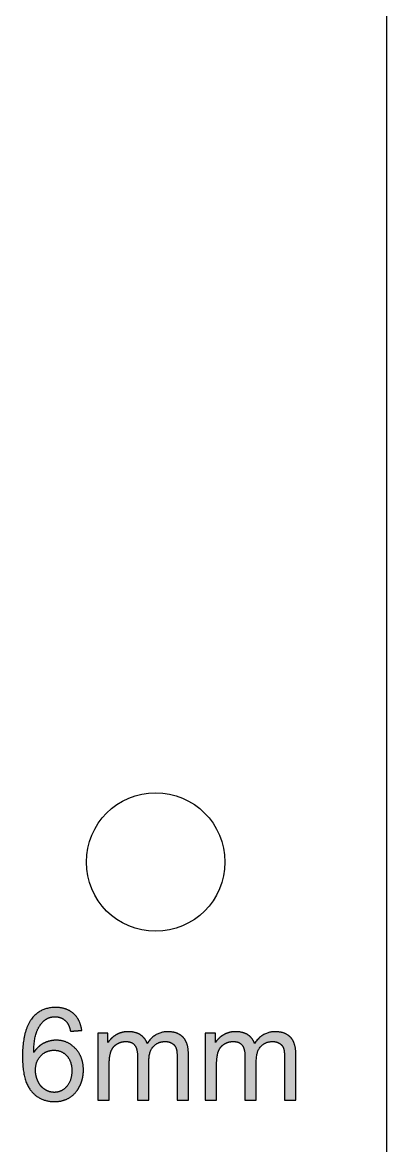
# Model space of a CAD drawing. Header units: millimetres. Extents: x 0 to 277, y 0 to 190.
# Drawn here: x 261.23 to 277, y 92.72 to 141.36 of the extents above; entities that cross this region are included whole.
import ezdxf

# ---------------------------------------------------------------- set-up
doc = ezdxf.new("R2010")
doc.units = ezdxf.units.MM
doc.header["$MEASUREMENT"] = 0
doc.layers.get('0').update_dxf_attribs({"color": 18, "true_color": 0x000000})

msp = doc.modelspace()

# ---------------------------------------------------------------- hatches: boundary and pattern name
h = msp.add_hatch(color=256)
h.paths.add_polyline_path([(263.801, 97.708), (263.798, 97.737), (263.793, 97.766), (263.788, 97.794), (263.783, 97.822), (263.777, 97.849), (263.771, 97.876), (263.764, 97.902), (263.756, 97.929), (263.749, 97.954), (263.74, 97.98), (263.732, 98.005), (263.723, 98.029), (263.713, 98.054), (263.703, 98.077), (263.692, 98.101), (263.681, 98.124), (263.67, 98.147), (263.658, 98.169), (263.645, 98.191), (263.632, 98.212), (263.619, 98.233), (263.605, 98.254), (263.591, 98.274), (263.576, 98.294), (263.56, 98.314), (263.545, 98.333), (263.528, 98.351), (263.512, 98.37), (263.495, 98.388), (263.477, 98.405), (263.459, 98.422), (263.44, 98.439), (263.421, 98.455), (263.402, 98.471), (263.382, 98.486), (263.362, 98.501), (263.342, 98.515), (263.321, 98.529), (263.3, 98.542), (263.279, 98.555), (263.257, 98.567), (263.235, 98.578), (263.213, 98.589), (263.19, 98.6), (263.167, 98.61), (263.144, 98.62), (263.12, 98.629), (263.096, 98.637), (263.072, 98.645), (263.047, 98.653), (263.022, 98.66), (262.997, 98.666), (262.971, 98.672), (262.945, 98.678), (262.919, 98.682), (262.892, 98.687), (262.865, 98.691), (262.838, 98.694), (262.81, 98.697), (262.782, 98.699), (262.754, 98.701), (262.726, 98.702), (262.697, 98.703), (262.667, 98.703), (262.628, 98.703), (262.589, 98.702), (262.551, 98.699), (262.513, 98.696), (262.476, 98.692), (262.439, 98.687), (262.403, 98.681), (262.367, 98.675), (262.332, 98.667), (262.297, 98.659), (262.263, 98.649), (262.229, 98.639), (262.196, 98.628), (262.163, 98.616), (262.131, 98.603), (262.099, 98.589), (262.068, 98.574), (262.038, 98.558), (262.007, 98.542), (261.978, 98.524), (261.949, 98.506), (261.92, 98.487), (261.892, 98.467), (261.864, 98.446), (261.837, 98.424), (261.81, 98.401), (261.784, 98.377), (261.759, 98.353), (261.733, 98.327), (261.709, 98.301), (261.685, 98.273), (261.661, 98.245), (261.635, 98.212), (261.609, 98.177), (261.585, 98.141), (261.561, 98.104), (261.538, 98.065), (261.516, 98.026), (261.494, 97.985), (261.474, 97.943), (261.454, 97.899), (261.435, 97.855), (261.417, 97.809), (261.4, 97.762), (261.384, 97.713), (261.368, 97.664), (261.354, 97.613), (261.34, 97.561), (261.327, 97.508), (261.315, 97.453), (261.304, 97.397), (261.293, 97.34), (261.275, 97.223), (261.26, 97.1), (261.248, 96.973), (261.24, 96.84), (261.235, 96.703), (261.233, 96.56), (261.235, 96.433), (261.239, 96.31), (261.247, 96.192), (261.257, 96.079), (261.271, 95.97), (261.279, 95.917), (261.287, 95.865), (261.297, 95.815), (261.307, 95.766), (261.318, 95.717), (261.33, 95.67), (261.342, 95.624), (261.355, 95.58), (261.369, 95.536), (261.384, 95.494), (261.4, 95.452), (261.416, 95.412), (261.433, 95.373), (261.451, 95.335), (261.469, 95.298), (261.489, 95.263), (261.509, 95.228), (261.529, 95.195), (261.551, 95.163), (261.573, 95.132), (261.596, 95.102), (261.608, 95.087), (261.62, 95.073), (261.645, 95.045), (261.669, 95.018), (261.695, 94.992), (261.721, 94.967), (261.747, 94.943), (261.773, 94.919), (261.8, 94.897), (261.828, 94.875), (261.856, 94.855), (261.884, 94.835), (261.913, 94.816), (261.942, 94.798), (261.972, 94.781), (262.002, 94.764), (262.033, 94.749), (262.064, 94.734), (262.095, 94.721), (262.127, 94.708), (262.16, 94.696), (262.193, 94.685), (262.226, 94.675), (262.26, 94.666), (262.294, 94.657), (262.328, 94.65), (262.363, 94.643), (262.399, 94.637), (262.435, 94.633), (262.471, 94.629), (262.508, 94.626), (262.545, 94.623), (262.583, 94.622), (262.621, 94.622), (262.666, 94.622), (262.71, 94.624), (262.753, 94.628), (262.796, 94.632), (262.838, 94.638), (262.88, 94.646), (262.921, 94.654), (262.962, 94.665), (262.982, 94.67), (263.002, 94.676), (263.021, 94.682), (263.041, 94.689), (263.06, 94.696), (263.08, 94.703), (263.099, 94.71), (263.118, 94.718), (263.137, 94.726), (263.155, 94.735), (263.174, 94.744), (263.192, 94.753), (263.211, 94.763), (263.229, 94.773), (263.247, 94.783), (263.264, 94.793), (263.282, 94.804), (263.299, 94.815), (263.316, 94.827), (263.333, 94.839), (263.35, 94.851), (263.366, 94.863), (263.383, 94.876), (263.399, 94.889), (263.414, 94.902), (263.43, 94.915), (263.445, 94.929), (263.46, 94.943), (263.475, 94.958), (263.489, 94.973), (263.504, 94.988), (263.518, 95.003), (263.531, 95.019), (263.545, 95.034), (263.558, 95.051), (263.571, 95.067), (263.597, 95.101), (263.621, 95.136), (263.645, 95.172), (263.668, 95.21), (263.689, 95.248), (263.71, 95.288), (263.73, 95.329), (263.748, 95.37), (263.765, 95.411), (263.781, 95.453), (263.796, 95.495), (263.809, 95.538), (263.821, 95.581), (263.832, 95.625), (263.841, 95.669), (263.85, 95.713), (263.857, 95.758), (263.862, 95.803), (263.867, 95.848), (263.87, 95.894), (263.872, 95.941), (263.872, 95.988), (263.872, 96.023), (263.871, 96.058), (263.869, 96.093), (263.867, 96.127), (263.864, 96.161), (263.86, 96.195), (263.856, 96.228), (263.851, 96.261), (263.845, 96.293), (263.839, 96.325), (263.832, 96.356), (263.824, 96.387), (263.815, 96.418), (263.806, 96.448), (263.797, 96.478), (263.786, 96.507), (263.775, 96.536), (263.763, 96.565), (263.751, 96.593), (263.738, 96.621), (263.724, 96.648), (263.709, 96.675), (263.694, 96.702), (263.678, 96.728), (263.662, 96.753), (263.645, 96.779), (263.627, 96.803), (263.608, 96.828), (263.589, 96.852), (263.569, 96.876), (263.549, 96.899), (263.527, 96.922), (263.506, 96.944), (263.484, 96.965), (263.462, 96.986), (263.439, 97.006), (263.416, 97.026), (263.393, 97.044), (263.37, 97.062), (263.346, 97.08), (263.322, 97.096), (263.298, 97.112), (263.273, 97.127), (263.248, 97.142), (263.223, 97.155), (263.198, 97.168), (263.172, 97.181), (263.146, 97.192), (263.12, 97.203), (263.093, 97.214), (263.066, 97.223), (263.039, 97.232), (263.012, 97.24), (262.984, 97.248), (262.956, 97.254), (262.928, 97.26), (262.899, 97.265), (262.871, 97.27), (262.842, 97.274), (262.812, 97.277), (262.782, 97.28), (262.753, 97.281), (262.722, 97.282), (262.692, 97.283), (262.657, 97.282), (262.622, 97.281), (262.587, 97.278), (262.553, 97.275), (262.519, 97.27), (262.485, 97.264), (262.451, 97.258), (262.417, 97.25), (262.384, 97.241), (262.35, 97.232), (262.317, 97.221), (262.284, 97.209), (262.252, 97.196), (262.219, 97.183), (262.187, 97.168), (262.155, 97.152), (262.123, 97.135), (262.092, 97.117), (262.061, 97.098), (262.031, 97.078), (262.002, 97.057), (261.973, 97.034), (261.945, 97.011), (261.918, 96.986), (261.891, 96.961), (261.865, 96.934), (261.84, 96.906), (261.815, 96.877), (261.79, 96.847), (261.767, 96.816), (261.744, 96.784), (261.721, 96.751), (261.724, 96.897), (261.732, 97.034), (261.737, 97.099), (261.743, 97.162), (261.75, 97.223), (261.759, 97.282), (261.768, 97.339), (261.778, 97.393), (261.789, 97.446), (261.801, 97.496), (261.815, 97.544), (261.829, 97.59), (261.836, 97.612), (261.844, 97.634), (261.852, 97.655), (261.86, 97.675), (261.877, 97.715), (261.895, 97.754), (261.914, 97.792), (261.933, 97.828), (261.953, 97.863), (261.974, 97.897), (261.996, 97.93), (262.018, 97.961), (262.03, 97.976), (262.041, 97.991), (262.053, 98.006), (262.065, 98.02), (262.078, 98.034), (262.09, 98.048), (262.103, 98.062), (262.116, 98.075), (262.129, 98.088), (262.142, 98.1), (262.155, 98.112), (262.169, 98.124), (262.183, 98.136), (262.197, 98.147), (262.211, 98.158), (262.237, 98.177), (262.248, 98.185), (262.259, 98.192), (262.271, 98.2), (262.282, 98.207), (262.294, 98.213), (262.306, 98.22), (262.318, 98.226), (262.33, 98.232), (262.342, 98.238), (262.354, 98.243), (262.366, 98.249), (262.379, 98.254), (262.392, 98.258), (262.404, 98.263), (262.417, 98.267), (262.43, 98.271), (262.443, 98.275), (262.456, 98.278), (262.469, 98.281), (262.483, 98.284), (262.496, 98.287), (262.51, 98.289), (262.524, 98.292), (262.537, 98.294), (262.551, 98.295), (262.565, 98.297), (262.579, 98.298), (262.594, 98.299), (262.608, 98.299), (262.623, 98.3), (262.637, 98.3), (262.655, 98.3), (262.673, 98.299), (262.691, 98.298), (262.709, 98.297), (262.726, 98.295), (262.743, 98.292), (262.76, 98.29), (262.777, 98.287), (262.794, 98.283), (262.811, 98.279), (262.827, 98.275), (262.843, 98.27), (262.859, 98.265), (262.875, 98.26), (262.89, 98.254), (262.906, 98.247), (262.921, 98.241), (262.936, 98.233), (262.951, 98.226), (262.966, 98.218), (262.98, 98.209), (262.995, 98.201), (263.009, 98.191), (263.023, 98.182), (263.036, 98.172), (263.05, 98.161), (263.064, 98.15), (263.077, 98.139), (263.09, 98.127), (263.103, 98.115), (263.115, 98.103), (263.128, 98.09), (263.135, 98.082), (263.143, 98.073), (263.15, 98.064), (263.157, 98.055), (263.164, 98.045), (263.171, 98.035), (263.178, 98.025), (263.185, 98.015), (263.191, 98.004), (263.198, 97.993), (263.204, 97.981), (263.21, 97.969), (263.223, 97.945), (263.234, 97.919), (263.246, 97.893), (263.257, 97.865), (263.267, 97.835), (263.277, 97.805), (263.287, 97.773), (263.296, 97.74), (263.305, 97.705), (263.313, 97.67)], flags=0)
h.paths.add_polyline_path([(261.797, 95.985), (261.798, 95.953), (261.799, 95.922), (261.801, 95.891), (261.804, 95.859), (261.808, 95.829), (261.813, 95.798), (261.818, 95.767), (261.824, 95.737), (261.831, 95.707), (261.839, 95.676), (261.848, 95.647), (261.858, 95.617), (261.869, 95.587), (261.88, 95.558), (261.892, 95.529), (261.905, 95.5), (261.919, 95.471), (261.933, 95.443), (261.949, 95.417), (261.964, 95.391), (261.981, 95.365), (261.989, 95.353), (261.998, 95.341), (262.007, 95.329), (262.016, 95.318), (262.025, 95.307), (262.034, 95.295), (262.044, 95.284), (262.053, 95.274), (262.063, 95.263), (262.073, 95.253), (262.083, 95.243), (262.094, 95.233), (262.104, 95.223), (262.115, 95.214), (262.126, 95.205), (262.137, 95.196), (262.148, 95.187), (262.159, 95.179), (262.171, 95.17), (262.183, 95.162), (262.194, 95.154), (262.206, 95.146), (262.231, 95.132), (262.255, 95.118), (262.28, 95.105), (262.304, 95.093), (262.329, 95.082), (262.354, 95.073), (262.367, 95.068), (262.379, 95.064), (262.392, 95.059), (262.405, 95.055), (262.417, 95.052), (262.43, 95.048), (262.443, 95.045), (262.456, 95.042), (262.469, 95.039), (262.482, 95.037), (262.495, 95.035), (262.508, 95.033), (262.521, 95.031), (262.534, 95.029), (262.547, 95.028), (262.56, 95.027), (262.573, 95.026), (262.586, 95.026), (262.599, 95.025), (262.613, 95.025), (262.632, 95.025), (262.651, 95.026), (262.67, 95.027), (262.689, 95.029), (262.708, 95.031), (262.726, 95.034), (262.744, 95.037), (262.763, 95.041), (262.781, 95.045), (262.798, 95.05), (262.816, 95.055), (262.834, 95.06), (262.851, 95.067), (262.868, 95.073), (262.885, 95.08), (262.902, 95.088), (262.918, 95.096), (262.935, 95.104), (262.951, 95.114), (262.967, 95.123), (262.983, 95.133), (262.999, 95.144), (263.014, 95.155), (263.03, 95.166), (263.045, 95.178), (263.06, 95.191), (263.075, 95.204), (263.09, 95.217), (263.104, 95.231), (263.119, 95.246), (263.133, 95.261), (263.147, 95.276), (263.161, 95.292), (263.174, 95.308), (263.187, 95.325), (263.2, 95.341), (263.212, 95.359), (263.223, 95.376), (263.234, 95.394), (263.245, 95.413), (263.255, 95.431), (263.265, 95.45), (263.274, 95.47), (263.283, 95.489), (263.292, 95.509), (263.3, 95.53), (263.308, 95.551), (263.315, 95.572), (263.322, 95.593), (263.328, 95.615), (263.334, 95.637), (263.339, 95.66), (263.344, 95.683), (263.349, 95.706), (263.353, 95.73), (263.357, 95.753), (263.36, 95.778), (263.363, 95.802), (263.365, 95.827), (263.367, 95.853), (263.369, 95.878), (263.37, 95.904), (263.371, 95.958), (263.37, 96.009), (263.369, 96.034), (263.367, 96.058), (263.365, 96.083), (263.363, 96.107), (263.36, 96.131), (263.357, 96.154), (263.353, 96.177), (263.349, 96.199), (263.345, 96.222), (263.34, 96.244), (263.334, 96.265), (263.328, 96.287), (263.322, 96.308), (263.315, 96.328), (263.308, 96.348), (263.301, 96.368), (263.293, 96.388), (263.284, 96.407), (263.276, 96.426), (263.266, 96.444), (263.257, 96.463), (263.246, 96.48), (263.236, 96.498), (263.225, 96.515), (263.213, 96.532), (263.202, 96.548), (263.189, 96.564), (263.177, 96.58), (263.163, 96.596), (263.15, 96.611), (263.136, 96.625), (263.122, 96.64), (263.107, 96.653), (263.093, 96.667), (263.078, 96.679), (263.063, 96.692), (263.048, 96.704), (263.032, 96.715), (263.017, 96.726), (263.001, 96.736), (262.984, 96.746), (262.968, 96.756), (262.951, 96.765), (262.935, 96.774), (262.918, 96.782), (262.9, 96.79), (262.883, 96.797), (262.865, 96.804), (262.847, 96.81), (262.829, 96.816), (262.811, 96.821), (262.792, 96.826), (262.773, 96.83), (262.754, 96.834), (262.735, 96.838), (262.715, 96.841), (262.696, 96.843), (262.676, 96.846), (262.655, 96.847), (262.635, 96.848), (262.614, 96.849), (262.594, 96.849), (262.573, 96.849), (262.552, 96.848), (262.532, 96.847), (262.512, 96.846), (262.492, 96.843), (262.472, 96.841), (262.453, 96.838), (262.434, 96.834), (262.414, 96.83), (262.396, 96.826), (262.377, 96.821), (262.358, 96.816), (262.34, 96.81), (262.322, 96.804), (262.304, 96.797), (262.286, 96.79), (262.269, 96.782), (262.251, 96.774), (262.234, 96.765), (262.217, 96.756), (262.2, 96.746), (262.184, 96.736), (262.168, 96.726), (262.151, 96.715), (262.135, 96.704), (262.12, 96.692), (262.104, 96.679), (262.089, 96.667), (262.074, 96.653), (262.059, 96.64), (262.044, 96.625), (262.029, 96.611), (262.015, 96.596), (262.001, 96.58), (261.988, 96.565), (261.975, 96.549), (261.962, 96.532), (261.95, 96.516), (261.939, 96.499), (261.928, 96.482), (261.917, 96.465), (261.907, 96.447), (261.897, 96.429), (261.888, 96.411), (261.879, 96.392), (261.871, 96.373), (261.863, 96.354), (261.855, 96.335), (261.848, 96.315), (261.842, 96.295), (261.836, 96.275), (261.83, 96.254), (261.825, 96.234), (261.82, 96.212), (261.816, 96.191), (261.812, 96.169), (261.808, 96.147), (261.806, 96.125), (261.803, 96.102), (261.801, 96.079), (261.799, 96.056), (261.798, 96.033), (261.798, 96.009)], flags=0)
for points in [[(264.936, 97.179), (264.936, 97.585), (264.497, 97.585), (264.497, 94.69), (264.988, 94.69), (264.988, 96.192), (264.989, 96.288), (264.993, 96.378), (264.999, 96.463), (265.003, 96.503), (265.007, 96.541), (265.013, 96.578), (265.018, 96.614), (265.025, 96.648), (265.032, 96.681), (265.04, 96.712), (265.048, 96.742), (265.057, 96.77), (265.062, 96.784), (265.067, 96.797), (265.072, 96.81), (265.077, 96.823), (265.082, 96.836), (265.088, 96.848), (265.094, 96.861), (265.1, 96.873), (265.106, 96.884), (265.112, 96.896), (265.119, 96.908), (265.126, 96.919), (265.132, 96.93), (265.14, 96.941), (265.147, 96.951), (265.154, 96.962), (265.162, 96.972), (265.17, 96.982), (265.178, 96.992), (265.186, 97.002), (265.195, 97.011), (265.203, 97.02), (265.212, 97.03), (265.221, 97.038), (265.23, 97.047), (265.24, 97.056), (265.249, 97.064), (265.259, 97.072), (265.269, 97.08), (265.279, 97.088), (265.289, 97.095), (265.3, 97.102), (265.311, 97.11), (265.322, 97.116), (265.344, 97.13), (265.366, 97.142), (265.389, 97.154), (265.412, 97.164), (265.423, 97.169), (265.435, 97.174), (265.446, 97.179), (265.458, 97.183), (265.47, 97.187), (265.481, 97.191), (265.493, 97.195), (265.505, 97.198), (265.517, 97.202), (265.529, 97.205), (265.542, 97.208), (265.554, 97.21), (265.566, 97.213), (265.578, 97.215), (265.591, 97.217), (265.603, 97.219), (265.628, 97.222), (265.653, 97.224), (265.679, 97.225), (265.705, 97.226), (265.722, 97.225), (265.738, 97.225), (265.754, 97.224), (265.77, 97.223), (265.786, 97.222), (265.802, 97.22), (265.817, 97.218), (265.831, 97.215), (265.846, 97.213), (265.86, 97.21), (265.874, 97.206), (265.888, 97.203), (265.901, 97.199), (265.914, 97.194), (265.927, 97.19), (265.939, 97.185), (265.951, 97.179), (265.963, 97.174), (265.975, 97.168), (265.986, 97.162), (265.997, 97.155), (266.007, 97.148), (266.018, 97.141), (266.028, 97.134), (266.038, 97.126), (266.042, 97.122), (266.047, 97.118), (266.052, 97.113), (266.056, 97.109), (266.061, 97.105), (266.065, 97.1), (266.069, 97.096), (266.074, 97.091), (266.082, 97.082), (266.09, 97.072), (266.097, 97.062), (266.105, 97.052), (266.112, 97.041), (266.119, 97.03), (266.125, 97.018), (266.132, 97.007), (266.138, 96.995), (266.144, 96.983), (266.15, 96.97), (266.155, 96.957), (266.161, 96.944), (266.166, 96.93), (266.17, 96.916), (266.175, 96.902), (266.179, 96.887), (266.183, 96.873), (266.187, 96.857), (266.191, 96.842), (266.194, 96.826), (266.2, 96.794), (266.206, 96.76), (266.21, 96.725), (266.213, 96.688), (266.215, 96.65), (266.217, 96.611), (266.217, 96.571), (266.217, 94.69), (266.708, 94.69), (266.708, 96.372), (266.709, 96.427), (266.711, 96.48), (266.715, 96.531), (266.718, 96.556), (266.721, 96.58), (266.724, 96.604), (266.728, 96.628), (266.732, 96.651), (266.736, 96.673), (266.741, 96.695), (266.747, 96.717), (266.752, 96.738), (266.759, 96.758), (266.765, 96.778), (266.772, 96.798), (266.779, 96.817), (266.787, 96.836), (266.795, 96.854), (266.803, 96.872), (266.812, 96.889), (266.822, 96.906), (266.831, 96.922), (266.841, 96.938), (266.852, 96.953), (266.863, 96.968), (266.874, 96.982), (266.885, 96.996), (266.897, 97.009), (266.91, 97.022), (266.923, 97.035), (266.936, 97.047), (266.949, 97.059), (266.962, 97.07), (266.975, 97.081), (266.989, 97.091), (267.003, 97.102), (267.017, 97.111), (267.032, 97.121), (267.046, 97.13), (267.061, 97.138), (267.076, 97.146), (267.091, 97.154), (267.106, 97.161), (267.122, 97.168), (267.138, 97.175), (267.154, 97.181), (267.17, 97.187), (267.186, 97.192), (267.203, 97.197), (267.219, 97.202), (267.236, 97.206), (267.253, 97.209), (267.271, 97.213), (267.288, 97.216), (267.306, 97.218), (267.324, 97.221), (267.342, 97.222), (267.361, 97.224), (267.379, 97.225), (267.398, 97.225), (267.417, 97.226), (267.438, 97.225), (267.459, 97.224), (267.479, 97.223), (267.499, 97.221), (267.518, 97.218), (267.538, 97.214), (267.547, 97.212), (267.557, 97.21), (267.566, 97.208), (267.575, 97.206), (267.584, 97.203), (267.593, 97.201), (267.602, 97.198), (267.611, 97.195), (267.62, 97.191), (267.629, 97.188), (267.638, 97.185), (267.646, 97.181), (267.655, 97.177), (267.663, 97.173), (267.671, 97.169), (267.679, 97.165), (267.688, 97.161), (267.696, 97.156), (267.704, 97.151), (267.712, 97.146), (267.719, 97.141), (267.727, 97.136), (267.734, 97.131), (267.742, 97.126), (267.749, 97.121), (267.756, 97.115), (267.763, 97.109), (267.769, 97.104), (267.776, 97.098), (267.782, 97.092), (267.789, 97.086), (267.795, 97.08), (267.801, 97.074), (267.806, 97.068), (267.812, 97.061), (267.818, 97.055), (267.823, 97.048), (267.828, 97.042), (267.833, 97.035), (267.838, 97.028), (267.843, 97.021), (267.847, 97.014), (267.852, 97.007), (267.856, 96.999), (267.86, 96.992), (267.864, 96.985), (267.868, 96.977), (267.872, 96.969), (267.875, 96.962), (267.878, 96.954), (267.882, 96.946), (267.885, 96.938), (267.888, 96.93), (267.89, 96.921), (267.893, 96.912), (267.896, 96.903), (267.901, 96.883), (267.906, 96.863), (267.91, 96.841), (267.914, 96.818), (267.917, 96.793), (267.92, 96.767), (267.923, 96.74), (267.926, 96.712), (267.929, 96.651), (267.932, 96.585), (267.932, 96.514), (267.932, 94.69), (268.42, 94.69), (268.42, 96.677), (268.42, 96.738), (268.417, 96.798), (268.412, 96.855), (268.409, 96.882), (268.406, 96.909), (268.402, 96.936), (268.398, 96.962), (268.393, 96.988), (268.388, 97.013), (268.382, 97.038), (268.376, 97.062), (268.37, 97.086), (268.363, 97.109), (268.355, 97.132), (268.347, 97.154), (268.339, 97.176), (268.33, 97.197), (268.321, 97.218), (268.311, 97.238), (268.301, 97.258), (268.29, 97.277), (268.279, 97.296), (268.267, 97.314), (268.255, 97.331), (268.243, 97.349), (268.23, 97.365), (268.217, 97.381), (268.203, 97.397), (268.189, 97.412), (268.174, 97.427), (268.159, 97.441), (268.143, 97.455), (268.128, 97.468), (268.111, 97.481), (268.095, 97.493), (268.078, 97.505), (268.06, 97.517), (268.043, 97.528), (268.024, 97.538), (268.006, 97.548), (267.987, 97.558), (267.968, 97.567), (267.948, 97.575), (267.928, 97.584), (267.907, 97.591), (267.886, 97.598), (267.865, 97.605), (267.843, 97.612), (267.821, 97.617), (267.799, 97.623), (267.776, 97.628), (267.753, 97.632), (267.729, 97.636), (267.705, 97.639), (267.681, 97.642), (267.656, 97.645), (267.631, 97.647), (267.605, 97.649), (267.579, 97.65), (267.553, 97.651), (267.526, 97.651), (267.492, 97.65), (267.458, 97.649), (267.425, 97.646), (267.392, 97.643), (267.359, 97.639), (267.327, 97.633), (267.295, 97.627), (267.264, 97.619), (267.233, 97.611), (267.202, 97.601), (267.172, 97.591), (267.142, 97.58), (267.113, 97.567), (267.084, 97.554), (267.055, 97.539), (267.027, 97.524), (266.999, 97.508), (266.972, 97.49), (266.945, 97.472), (266.919, 97.453), (266.892, 97.432), (266.867, 97.411), (266.841, 97.389), (266.816, 97.366), (266.792, 97.341), (266.768, 97.316), (266.744, 97.29), (266.721, 97.263), (266.698, 97.234), (266.676, 97.205), (266.653, 97.175), (266.632, 97.144), (266.626, 97.159), (266.621, 97.173), (266.615, 97.188), (266.609, 97.202), (266.602, 97.216), (266.596, 97.23), (266.589, 97.244), (266.582, 97.257), (266.575, 97.27), (266.567, 97.283), (266.559, 97.296), (266.551, 97.309), (266.543, 97.321), (266.535, 97.333), (266.526, 97.345), (266.517, 97.357), (266.508, 97.369), (266.498, 97.38), (266.489, 97.391), (266.479, 97.402), (266.469, 97.413), (266.458, 97.423), (266.448, 97.434), (266.437, 97.444), (266.426, 97.454), (266.414, 97.463), (266.403, 97.473), (266.391, 97.482), (266.379, 97.491), (266.367, 97.5), (266.354, 97.509), (266.341, 97.517), (266.328, 97.525), (266.315, 97.533), (266.302, 97.541), (266.288, 97.549), (266.274, 97.556), (266.26, 97.563), (266.246, 97.569), (266.231, 97.576), (266.216, 97.582), (266.201, 97.588), (266.186, 97.593), (266.171, 97.599), (266.155, 97.604), (266.139, 97.609), (266.123, 97.613), (266.107, 97.617), (266.09, 97.622), (266.073, 97.625), (266.039, 97.632), (266.004, 97.638), (265.967, 97.643), (265.93, 97.646), (265.892, 97.649), (265.854, 97.65), (265.814, 97.651), (265.778, 97.65), (265.742, 97.649), (265.708, 97.646), (265.673, 97.643), (265.639, 97.638), (265.606, 97.633), (265.573, 97.626), (265.54, 97.619), (265.508, 97.61), (265.477, 97.6), (265.446, 97.59), (265.416, 97.578), (265.386, 97.565), (265.356, 97.552), (265.327, 97.537), (265.298, 97.521), (265.27, 97.505), (265.243, 97.488), (265.217, 97.47), (265.191, 97.451), (265.166, 97.432), (265.141, 97.413), (265.118, 97.392), (265.095, 97.371), (265.072, 97.349), (265.051, 97.327), (265.03, 97.304), (265.01, 97.28), (264.99, 97.256), (264.971, 97.231), (264.953, 97.205)], [(269.587, 97.179), (269.587, 97.585), (269.148, 97.585), (269.148, 94.69), (269.639, 94.69), (269.639, 96.192), (269.64, 96.288), (269.644, 96.378), (269.65, 96.463), (269.654, 96.503), (269.659, 96.541), (269.664, 96.578), (269.67, 96.614), (269.677, 96.648), (269.684, 96.681), (269.691, 96.712), (269.7, 96.742), (269.709, 96.77), (269.713, 96.784), (269.718, 96.797), (269.723, 96.81), (269.729, 96.823), (269.734, 96.836), (269.74, 96.848), (269.745, 96.861), (269.751, 96.873), (269.758, 96.884), (269.764, 96.896), (269.77, 96.908), (269.777, 96.919), (269.784, 96.93), (269.791, 96.941), (269.799, 96.951), (269.806, 96.962), (269.814, 96.972), (269.822, 96.982), (269.83, 96.992), (269.838, 97.002), (269.846, 97.011), (269.855, 97.02), (269.864, 97.03), (269.873, 97.038), (269.882, 97.047), (269.891, 97.056), (269.901, 97.064), (269.911, 97.072), (269.921, 97.08), (269.931, 97.088), (269.941, 97.095), (269.952, 97.102), (269.962, 97.11), (269.973, 97.116), (269.995, 97.13), (270.018, 97.142), (270.04, 97.154), (270.063, 97.164), (270.075, 97.169), (270.086, 97.174), (270.098, 97.179), (270.11, 97.183), (270.121, 97.187), (270.133, 97.191), (270.145, 97.195), (270.157, 97.198), (270.169, 97.202), (270.181, 97.205), (270.193, 97.208), (270.205, 97.21), (270.218, 97.213), (270.23, 97.215), (270.242, 97.217), (270.255, 97.219), (270.28, 97.222), (270.305, 97.224), (270.331, 97.225), (270.356, 97.226), (270.373, 97.225), (270.39, 97.225), (270.406, 97.224), (270.422, 97.223), (270.438, 97.222), (270.453, 97.22), (270.468, 97.218), (270.483, 97.215), (270.498, 97.213), (270.512, 97.21), (270.526, 97.206), (270.539, 97.203), (270.553, 97.199), (270.566, 97.194), (270.578, 97.19), (270.591, 97.185), (270.603, 97.179), (270.615, 97.174), (270.626, 97.168), (270.638, 97.162), (270.648, 97.155), (270.659, 97.148), (270.669, 97.141), (270.679, 97.134), (270.689, 97.126), (270.694, 97.122), (270.699, 97.118), (270.703, 97.113), (270.708, 97.109), (270.712, 97.105), (270.717, 97.1), (270.721, 97.096), (270.725, 97.091), (270.733, 97.082), (270.741, 97.072), (270.749, 97.062), (270.756, 97.052), (270.764, 97.041), (270.77, 97.03), (270.777, 97.018), (270.784, 97.007), (270.79, 96.995), (270.796, 96.983), (270.801, 96.97), (270.807, 96.957), (270.812, 96.944), (270.817, 96.93), (270.822, 96.916), (270.827, 96.902), (270.831, 96.887), (270.835, 96.873), (270.839, 96.857), (270.843, 96.842), (270.846, 96.826), (270.852, 96.794), (270.857, 96.76), (270.861, 96.725), (270.865, 96.688), (270.867, 96.65), (270.869, 96.611), (270.869, 96.571), (270.869, 94.69), (271.36, 94.69), (271.36, 96.372), (271.361, 96.427), (271.363, 96.48), (271.367, 96.531), (271.369, 96.556), (271.372, 96.58), (271.376, 96.604), (271.379, 96.628), (271.384, 96.651), (271.388, 96.673), (271.393, 96.695), (271.398, 96.717), (271.404, 96.738), (271.41, 96.758), (271.417, 96.778), (271.424, 96.798), (271.431, 96.817), (271.439, 96.836), (271.447, 96.854), (271.455, 96.872), (271.464, 96.889), (271.473, 96.906), (271.483, 96.922), (271.493, 96.938), (271.503, 96.953), (271.514, 96.968), (271.525, 96.982), (271.537, 96.996), (271.549, 97.009), (271.562, 97.022), (271.574, 97.035), (271.587, 97.047), (271.6, 97.059), (271.614, 97.07), (271.627, 97.081), (271.641, 97.091), (271.655, 97.102), (271.669, 97.111), (271.683, 97.121), (271.698, 97.13), (271.713, 97.138), (271.727, 97.146), (271.743, 97.154), (271.758, 97.161), (271.773, 97.168), (271.789, 97.175), (271.805, 97.181), (271.821, 97.187), (271.838, 97.192), (271.854, 97.197), (271.871, 97.202), (271.888, 97.206), (271.905, 97.209), (271.922, 97.213), (271.94, 97.216), (271.958, 97.218), (271.976, 97.221), (271.994, 97.222), (272.012, 97.224), (272.031, 97.225), (272.05, 97.225), (272.069, 97.226), (272.09, 97.225), (272.11, 97.224), (272.131, 97.223), (272.151, 97.221), (272.17, 97.218), (272.189, 97.214), (272.199, 97.212), (272.208, 97.21), (272.218, 97.208), (272.227, 97.206), (272.236, 97.203), (272.245, 97.201), (272.254, 97.198), (272.263, 97.195), (272.272, 97.191), (272.281, 97.188), (272.289, 97.185), (272.298, 97.181), (272.306, 97.177), (272.315, 97.173), (272.323, 97.169), (272.331, 97.165), (272.339, 97.161), (272.347, 97.156), (272.355, 97.151), (272.363, 97.146), (272.371, 97.141), (272.379, 97.136), (272.386, 97.131), (272.393, 97.126), (272.4, 97.121), (272.407, 97.115), (272.414, 97.109), (272.421, 97.104), (272.428, 97.098), (272.434, 97.092), (272.44, 97.086), (272.446, 97.08), (272.452, 97.074), (272.458, 97.068), (272.464, 97.061), (272.469, 97.055), (272.475, 97.048), (272.48, 97.042), (272.485, 97.035), (272.49, 97.028), (272.494, 97.021), (272.499, 97.014), (272.503, 97.007), (272.508, 96.999), (272.512, 96.992), (272.516, 96.985), (272.52, 96.977), (272.523, 96.969), (272.527, 96.962), (272.53, 96.954), (272.533, 96.946), (272.536, 96.938), (272.539, 96.93), (272.542, 96.921), (272.545, 96.912), (272.548, 96.903), (272.553, 96.883), (272.557, 96.863), (272.561, 96.841), (272.565, 96.818), (272.569, 96.793), (272.572, 96.767), (272.575, 96.74), (272.577, 96.712), (272.581, 96.651), (272.583, 96.585), (272.584, 96.514), (272.584, 94.69), (273.072, 94.69), (273.072, 96.677), (273.071, 96.738), (273.068, 96.798), (273.064, 96.855), (273.061, 96.882), (273.058, 96.909), (273.054, 96.936), (273.049, 96.962), (273.045, 96.988), (273.04, 97.013), (273.034, 97.038), (273.028, 97.062), (273.021, 97.086), (273.014, 97.109), (273.007, 97.132), (272.999, 97.154), (272.99, 97.176), (272.982, 97.197), (272.972, 97.218), (272.963, 97.238), (272.952, 97.258), (272.942, 97.277), (272.931, 97.296), (272.919, 97.314), (272.907, 97.331), (272.895, 97.349), (272.882, 97.365), (272.868, 97.381), (272.855, 97.397), (272.84, 97.412), (272.826, 97.427), (272.811, 97.441), (272.795, 97.455), (272.779, 97.468), (272.763, 97.481), (272.746, 97.493), (272.729, 97.505), (272.712, 97.517), (272.694, 97.528), (272.676, 97.538), (272.657, 97.548), (272.639, 97.558), (272.619, 97.567), (272.599, 97.575), (272.579, 97.584), (272.559, 97.591), (272.538, 97.598), (272.517, 97.605), (272.495, 97.612), (272.473, 97.617), (272.45, 97.623), (272.428, 97.628), (272.404, 97.632), (272.381, 97.636), (272.357, 97.639), (272.332, 97.642), (272.308, 97.645), (272.282, 97.647), (272.257, 97.649), (272.231, 97.65), (272.205, 97.651), (272.178, 97.651), (272.144, 97.65), (272.11, 97.649), (272.076, 97.646), (272.043, 97.643), (272.011, 97.639), (271.979, 97.633), (271.947, 97.627), (271.915, 97.619), (271.884, 97.611), (271.854, 97.601), (271.824, 97.591), (271.794, 97.58), (271.764, 97.567), (271.736, 97.554), (271.707, 97.539), (271.679, 97.524), (271.651, 97.508), (271.624, 97.49), (271.597, 97.472), (271.57, 97.453), (271.544, 97.432), (271.518, 97.411), (271.493, 97.389), (271.468, 97.366), (271.444, 97.341), (271.42, 97.316), (271.396, 97.29), (271.373, 97.263), (271.35, 97.234), (271.327, 97.205), (271.305, 97.175), (271.283, 97.144), (271.278, 97.159), (271.272, 97.173), (271.267, 97.188), (271.26, 97.202), (271.254, 97.216), (271.247, 97.23), (271.241, 97.244), (271.234, 97.257), (271.226, 97.27), (271.219, 97.283), (271.211, 97.296), (271.203, 97.309), (271.195, 97.321), (271.186, 97.333), (271.178, 97.345), (271.169, 97.357), (271.159, 97.369), (271.15, 97.38), (271.14, 97.391), (271.13, 97.402), (271.12, 97.413), (271.11, 97.423), (271.099, 97.434), (271.088, 97.444), (271.077, 97.454), (271.066, 97.463), (271.054, 97.473), (271.043, 97.482), (271.031, 97.491), (271.018, 97.5), (271.006, 97.509), (270.993, 97.517), (270.98, 97.525), (270.967, 97.533), (270.953, 97.541), (270.94, 97.549), (270.926, 97.556), (270.912, 97.563), (270.897, 97.569), (270.883, 97.576), (270.868, 97.582), (270.853, 97.588), (270.838, 97.593), (270.822, 97.599), (270.807, 97.604), (270.791, 97.609), (270.775, 97.613), (270.758, 97.617), (270.742, 97.622), (270.725, 97.625), (270.69, 97.632), (270.655, 97.638), (270.619, 97.643), (270.582, 97.646), (270.544, 97.649), (270.505, 97.65), (270.465, 97.651), (270.43, 97.65), (270.394, 97.649), (270.359, 97.646), (270.325, 97.643), (270.291, 97.638), (270.257, 97.633), (270.225, 97.626), (270.192, 97.619), (270.16, 97.61), (270.129, 97.6), (270.098, 97.59), (270.067, 97.578), (270.037, 97.565), (270.008, 97.552), (269.979, 97.537), (269.95, 97.521), (269.922, 97.505), (269.895, 97.488), (269.868, 97.47), (269.843, 97.451), (269.817, 97.432), (269.793, 97.413), (269.769, 97.392), (269.746, 97.371), (269.724, 97.349), (269.702, 97.327), (269.681, 97.304), (269.661, 97.28), (269.642, 97.256), (269.623, 97.231), (269.605, 97.205)]]:
    msp.add_hatch(color=256).paths.add_polyline_path(points, flags=0)

# ---------------------------------------------------------------- linework, layer by layer
at = {"color": 7, "true_color": 0xffffff}
msp.add_line((277, 190), (277, 0), dxfattribs=at)
for p, q in [((264.936, 97.585), (264.497, 97.585)), ((264.497, 97.585), (264.497, 94.69)), ((264.936, 97.179), (264.936, 97.585)), ((269.587, 97.585), (269.148, 97.585)), ((269.148, 97.585), (269.148, 94.69)), ((269.587, 97.179), (269.587, 97.585)), ((264.988, 94.69), (264.988, 96.192)), ((269.639, 94.69), (269.639, 96.192)), ((264.497, 94.69), (264.988, 94.69)), ((269.148, 94.69), (269.639, 94.69))]:
    msp.add_line(p, q)
msp.add_circle((267, 105), 3)
for points, knots in [([(263.801, 97.708), (263.742, 98.174), (263.44, 98.439), (263.139, 98.703), (262.667, 98.703), (262.035, 98.703), (261.661, 98.245), (261.233, 97.719), (261.233, 96.56), (261.233, 95.524), (261.62, 95.073), (262.007, 94.622), (262.621, 94.622), (262.981, 94.622), (263.264, 94.793), (263.548, 94.965), (263.71, 95.288), (263.872, 95.611), (263.872, 95.988), (263.872, 96.56), (263.527, 96.922), (263.183, 97.283), (262.692, 97.283), (262.411, 97.283), (262.155, 97.152), (261.898, 97.021), (261.721, 96.751)], [-19, -19, -19, -18, -18, -17, -17, -16, -16, -15, -15, -14, -14, -13, -13, -12, -12, -11, -11, -10, -10, -9, -9, -8, -8, -7, -7, -6, -6, -6]), ([(261.721, 96.751), (261.727, 97.351), (261.86, 97.675), (261.994, 98), (262.225, 98.169), (262.403, 98.3), (262.637, 98.3), (262.929, 98.3), (263.128, 98.09), (263.248, 97.959), (263.313, 97.67)], [-6, -6, -6, -5, -5, -4, -4, -3, -3, -2, -2, -1, -1, -1]), ([(266.632, 97.144), (266.547, 97.384), (266.341, 97.517), (266.136, 97.651), (265.814, 97.651), (265.525, 97.651), (265.298, 97.521), (265.072, 97.392), (264.936, 97.179)], [-7, -7, -7, -6, -6, -5, -5, -4, -4, -3, -3, -3]), ([(268.42, 96.677), (268.42, 97.174), (268.189, 97.412), (267.957, 97.651), (267.526, 97.651), (266.975, 97.651), (266.632, 97.144)], [-10, -10, -10, -9, -9, -8, -8, -7, -7, -7]), ([(271.283, 97.144), (271.199, 97.384), (270.993, 97.517), (270.787, 97.651), (270.465, 97.651), (270.176, 97.651), (269.95, 97.521), (269.724, 97.392), (269.587, 97.179)], [-7, -7, -7, -6, -6, -5, -5, -4, -4, -3, -3, -3]), ([(273.072, 96.677), (273.072, 97.174), (272.84, 97.412), (272.609, 97.651), (272.178, 97.651), (271.627, 97.651), (271.283, 97.144)], [-10, -10, -10, -9, -9, -8, -8, -7, -7, -7]), ([(261.797, 95.985), (261.797, 95.731), (261.905, 95.5), (262.013, 95.268), (262.206, 95.146), (262.4, 95.025), (262.613, 95.025), (262.924, 95.025), (263.147, 95.276), (263.371, 95.527), (263.371, 95.958), (263.371, 96.372), (263.15, 96.611), (262.929, 96.849), (262.594, 96.849), (262.261, 96.849), (262.029, 96.611), (261.797, 96.372), (261.797, 95.985)], [0, 0, 0, 1, 1, 2, 2, 3, 3, 4, 4, 5, 5, 6, 6, 7, 7, 8, 8, 9, 9, 9]), ([(264.988, 96.192), (264.988, 96.587), (265.067, 96.797), (265.146, 97.007), (265.322, 97.116), (265.497, 97.226), (265.705, 97.226), (265.977, 97.226), (266.097, 97.062), (266.217, 96.898), (266.217, 96.571)], [-26, -26, -26, -25, -25, -24, -24, -23, -23, -22, -22, -21, -21, -21]), ([(266.708, 96.372), (266.708, 96.819), (266.91, 97.022), (267.112, 97.226), (267.417, 97.226), (267.586, 97.226), (267.712, 97.146), (267.837, 97.067), (267.885, 96.938), (267.932, 96.808), (267.932, 96.514)], [-18, -18, -18, -17, -17, -16, -16, -15, -15, -14, -14, -13, -13, -13]), ([(269.639, 96.192), (269.639, 96.587), (269.718, 96.797), (269.797, 97.007), (269.973, 97.116), (270.149, 97.226), (270.356, 97.226), (270.629, 97.226), (270.749, 97.062), (270.869, 96.898), (270.869, 96.571)], [-26, -26, -26, -25, -25, -24, -24, -23, -23, -22, -22, -21, -21, -21]), ([(271.36, 96.372), (271.36, 96.819), (271.562, 97.022), (271.763, 97.226), (272.069, 97.226), (272.238, 97.226), (272.363, 97.146), (272.489, 97.067), (272.536, 96.938), (272.584, 96.808), (272.584, 96.514)], [-18, -18, -18, -17, -17, -16, -16, -15, -15, -14, -14, -13, -13, -13])]:
    msp.add_open_spline(points, degree=2, knots=knots)
for points in [[(263.313, 97.67), (263.557, 97.689), (263.801, 97.708)], [(266.217, 96.571), (266.217, 95.63), (266.217, 94.69)], [(266.708, 94.69), (266.708, 95.531), (266.708, 96.372)], [(267.932, 96.514), (267.932, 95.602), (267.932, 94.69)], [(268.42, 94.69), (268.42, 95.684), (268.42, 96.677)], [(270.869, 96.571), (270.869, 95.63), (270.869, 94.69)], [(271.36, 94.69), (271.36, 95.531), (271.36, 96.372)], [(272.584, 96.514), (272.584, 95.602), (272.584, 94.69)], [(273.072, 94.69), (273.072, 95.684), (273.072, 96.677)], [(266.217, 94.69), (266.463, 94.69), (266.708, 94.69)], [(267.932, 94.69), (268.176, 94.69), (268.42, 94.69)], [(270.869, 94.69), (271.114, 94.69), (271.36, 94.69)], [(272.584, 94.69), (272.828, 94.69), (273.072, 94.69)]]:
    msp.add_open_spline(points, degree=2)

doc.saveas('drawing.dxf')
